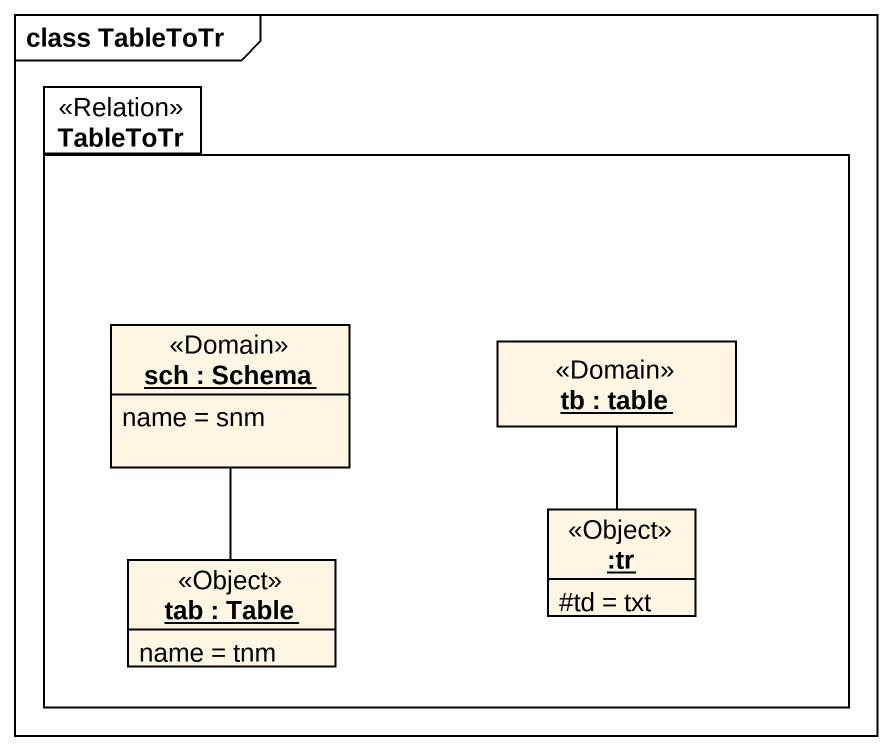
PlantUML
@startuml
mainframe class TableToTr
hide circle
hide empty members
skinparam classAttributeIconSize 0
package TableToTr <<Relation>> {
  object "sch : Schema" as sch <<Domain>> {
    name = snm
  }
  object "tb : table" as tb <<Domain>>
  object ":tr" as tr <<Object>> {
    #td = txt
  }
  object "tab : Table" as tab <<Object>> {
    name = tnm
  }
}
sch -- tab
tb -- tr
@enduml
